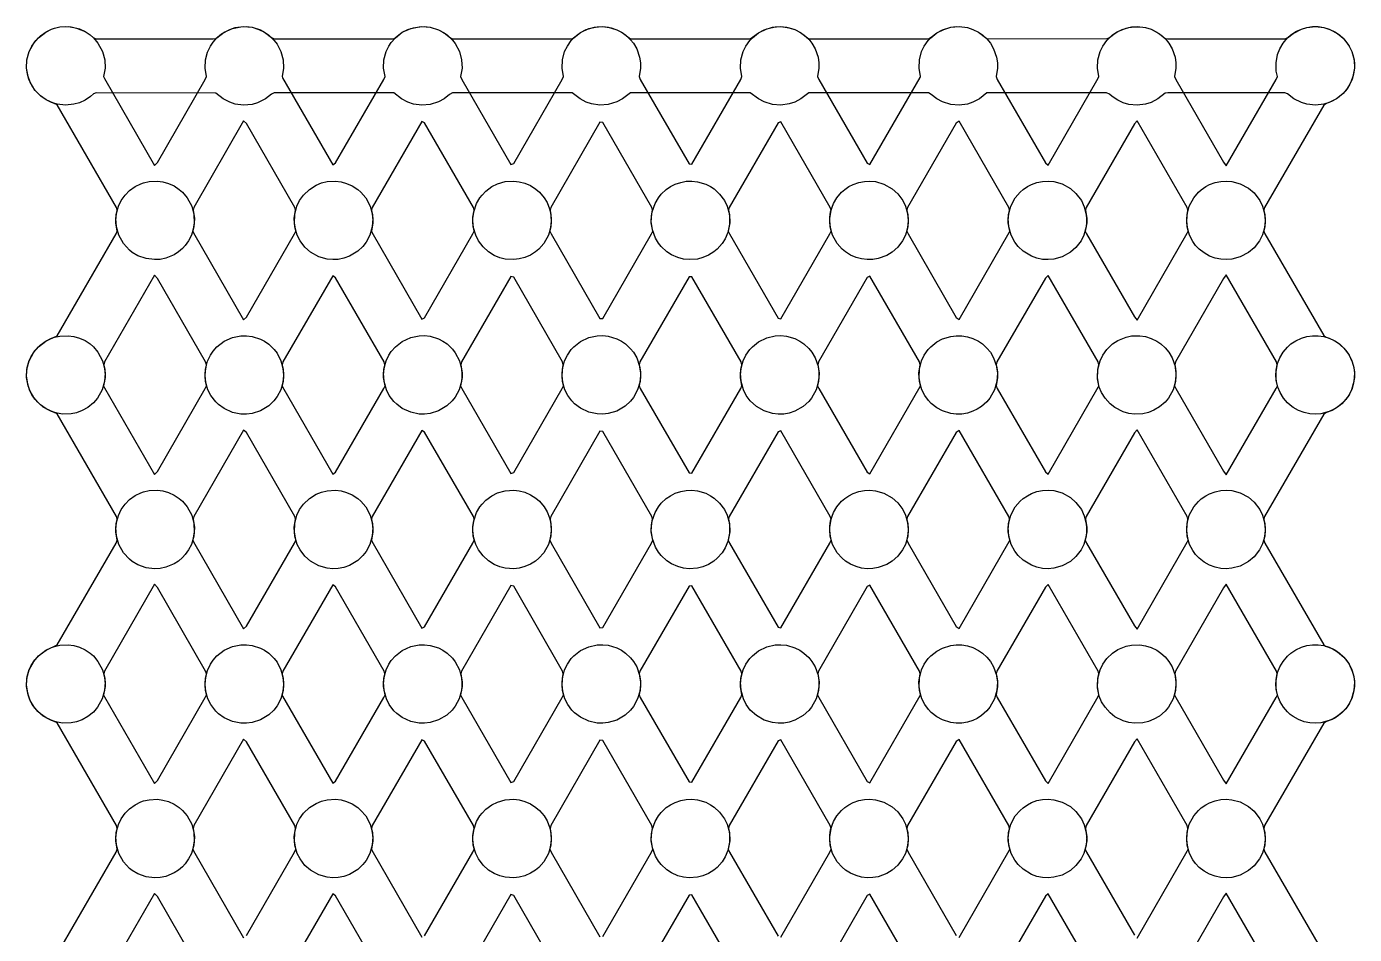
# Model space of a CAD drawing. Header units: millimetres. Extents: x 8 to 170, y 8 to 244.
# Drawn here: x 8 to 170.1, y 133.2 to 244.1 of the extents above; entities that cross this region are included whole.
import ezdxf

# ---------------------------------------------------------------- set-up
doc = ezdxf.new("R2010")
doc.units = ezdxf.units.MM
doc.layers.add('BOTTOM_CUT', color=5, linetype='CONTINUOUS')
doc.layers.add('TOP_CUT', color=7, linetype='CONTINUOUS')

msp = doc.modelspace()

# ---------------------------------------------------------------- linework, layer by layer
at = {"layer": 'BOTTOM_CUT'}
for points in [[(11.35, 243.8933), (12.03, 244.0479), (12.71, 244.1021), (13.39, 244.0594), (14.07, 243.9169), (15.09, 243.4927), (15.7064, 243.0822), (16.11, 242.7298), (16.45, 242.6022), (30.73, 242.6022), (31.07, 242.6341), (31.75, 243.1998), (32.77, 243.76), (33.45, 243.9743), (34.47, 244.1016), (35.49, 244.0092), (36.3175, 243.7622), (37.0085, 243.4222), (37.87, 242.7683), (38.21, 242.6022), (52.83, 242.6136), (53.85, 243.3996), (54.53, 243.7437), (55.21, 243.9647), (56.23, 244.1007), (57.25, 244.017), (58.27, 243.7012), (58.95, 243.3363), (59.7153, 242.7422), (59.97, 242.6022), (74.59, 242.6022), (75.61, 243.3746), (76.29, 243.727), (77.31, 244.0281), (78.33, 244.0989), (79.35, 243.9496), (80.03, 243.7185), (80.71, 243.362), (81.73, 242.6022), (96.35, 242.6022), (97.37, 243.3492), (98.05, 243.7099), (99.07, 244.0208), (100.09, 244.1002), (101.11, 243.9598), (101.79, 243.7354), (102.47, 243.3872), (103.49, 242.6046), (118.11, 242.6022), (118.45, 242.7871), (119.13, 243.3232), (119.9827, 243.7622), (120.83, 244.0132), (121.85, 244.1012), (122.87, 243.9696), (123.55, 243.7519), (124.23, 243.4118), (125.25, 242.6234), (139.87, 242.6022), (140.21, 242.7495), (141.0913, 243.4222), (141.7822, 243.7622), (142.59, 244.0052), (143.61, 244.1019), (144.63, 243.979), (145.31, 243.7679), (146.33, 243.2141), (147.01, 242.6459), (147.35, 242.6022), (161.63, 242.6022), (161.97, 242.7097), (162.65, 243.2697), (163.67, 243.7985), (164.35, 243.9968), (165.37, 244.1022), (166.39, 243.9881), (167.1209, 243.7622), (168.09, 243.2422), (168.77, 242.6688), (169.45, 241.7954), (169.8234, 241.0422), (170.0957, 240.0222), (170.1406, 239.0022), (169.9647, 237.9822), (169.7131, 237.3022), (169.3311, 236.6222), (168.77, 235.9344), (167.9381, 235.2622), (167.07, 234.8213), (166.39, 234.6163), (165.37, 234.5023), (164.35, 234.6076), (163.67, 234.8062), (162.7615, 235.2622), (161.97, 235.895), (161.63, 236.0022), (147.35, 236.0022), (147.01, 235.968), (146.1381, 235.2622), (145.31, 234.8369), (144.63, 234.6254), (143.61, 234.5026), (142.59, 234.5993), (141.91, 234.7915), (141.23, 235.101), (140.55, 235.5559), (140.21, 235.8564), (139.87, 236.0022), (125.25, 235.9953), (124.3386, 235.2622), (123.55, 234.8528), (122.87, 234.6348), (121.85, 234.5033), (120.83, 234.5912), (119.81, 234.9118), (119.13, 235.2806), (118.45, 235.8184), (118.11, 236.0022), (103.49, 236.0022), (102.5395, 235.2622), (101.79, 234.8692), (101.11, 234.6446), (100.09, 234.5043), (99.07, 234.5836), (98.05, 234.8944), (97.37, 235.2547), (96.35, 236.0022), (81.73, 236.0022), (80.7407, 235.2622), (80.03, 234.8859), (79.01, 234.5799), (77.99, 234.5049), (76.97, 234.6497), (76.29, 234.8775), (75.5599, 235.2622), (74.59, 236.0022), (59.97, 236.0022), (59.63, 235.7996), (58.95, 235.2675), (58.27, 234.9031), (57.25, 234.5874), (56.23, 234.5037), (55.21, 234.6397), (54.53, 234.8609), (53.761, 235.2622), (52.83, 236.0022), (38.21, 236.0022), (37.87, 235.8373), (37.1399, 235.2622), (36.17, 234.7842), (35.49, 234.5952), (34.47, 234.5029), (33.45, 234.6301), (32.77, 234.8448), (31.9617, 235.2622), (31.07, 235.9823), (16.45, 236.0022), (16.11, 235.8756), (15.77, 235.5718), (15.09, 235.1121), (14.41, 234.7988), (13.73, 234.6034), (12.71, 234.5024), (11.69, 234.6208), (11.01, 234.8291), (10.33, 235.1577), (9.6935, 235.6022), (9.0199, 236.2822), (8.63, 236.8433), (8.2463, 237.6422), (8.0512, 238.3222), (7.9594, 239.0022), (8.0043, 240.0222), (8.2765, 241.0422), (8.6049, 241.7222), (9.0868, 242.4022), (9.65, 242.9654), (10.33, 243.4473), (11.01, 243.7757)], [(22.23, 225.0078), (22.91, 225.1655), (23.93, 225.2147), (24.61, 225.1258), (25.29, 224.9339), (25.97, 224.6244), (26.6069, 224.2029), (26.9974, 223.8629), (27.5761, 223.1829), (28.1232, 222.1629), (28.3957, 221.1429), (28.4406, 220.1229), (28.2647, 219.1029), (28.35, 218.9063), (34.47, 208.2821), (34.81, 208.5939), (40.6811, 218.7629), (40.8353, 219.1029), (40.6594, 220.1229), (40.7044, 221.1429), (40.9767, 222.1629), (41.305, 222.8429), (41.7869, 223.5229), (42.4946, 224.2029), (43.31, 224.7188), (43.99, 224.9952), (44.67, 225.159), (45.69, 225.2169), (46.37, 225.1338), (47.05, 224.9482), (47.73, 224.6462), (48.4082, 224.2029), (48.7966, 223.8629), (49.3765, 223.1829), (49.9231, 222.1629), (50.1956, 221.1429), (50.2406, 220.1229), (50.0648, 219.1029), (50.11, 218.9958), (56.23, 208.3514), (56.57, 208.5246), (62.4811, 218.7629), (62.6352, 219.1029), (62.4594, 220.1229), (62.4651, 220.8029), (62.5686, 221.4829), (62.9246, 222.5029), (63.3234, 223.1829), (63.5868, 223.5229), (64.05, 223.9989), (64.7897, 224.5429), (65.4803, 224.8829), (66.43, 225.1523), (67.45, 225.2187), (68.13, 225.1415), (68.81, 224.9621), (69.49, 224.6675), (70.17, 224.2321), (70.596, 223.8629), (71.1769, 223.1829), (71.53, 222.5918), (71.8412, 221.8229), (71.9956, 221.1429), (72.0406, 220.1229), (71.8649, 219.1029), (72.0189, 218.7629), (77.99, 208.4207), (78.33, 208.4553), (84.2811, 218.7629), (84.4351, 219.1029), (84.2594, 220.1229), (84.2651, 220.8029), (84.3686, 221.4829), (84.7245, 222.5029), (85.123, 223.1829), (85.47, 223.6183), (86.0933, 224.2029), (86.5908, 224.5429), (87.17, 224.8392), (87.85, 225.0703), (88.53, 225.1946), (89.21, 225.2202), (89.89, 225.1488), (90.91, 224.8477), (91.5097, 224.5429), (91.93, 224.2621), (92.61, 223.6404), (93.1946, 222.8429), (93.5231, 222.1629), (93.7956, 221.1429), (93.8406, 220.1229), (93.6648, 219.1029), (93.8189, 218.7629), (99.75, 208.4899), (100.09, 208.386), (106.0811, 218.7629), (106.2351, 219.1029), (106.0594, 220.1229), (106.0651, 220.8029), (106.1686, 221.4829), (106.5242, 222.5029), (106.9233, 223.1829), (107.5038, 223.8629), (107.8923, 224.2029), (108.3914, 224.5429), (108.93, 224.8218), (109.61, 225.0598), (110.29, 225.1901), (110.97, 225.2214), (111.65, 225.1557), (112.67, 224.8644), (113.69, 224.2916), (114.37, 223.6839), (114.9948, 222.8429), (115.3232, 222.1629), (115.5956, 221.1429), (115.6406, 220.1229), (115.4648, 219.1029), (115.6189, 218.7629), (121.51, 208.5592), (121.85, 208.3167), (127.97, 218.9504), (128.0352, 219.1029), (127.8594, 220.1229), (127.9043, 221.1429), (128.1769, 222.1629), (128.7237, 223.1829), (129.303, 223.8629), (129.67, 224.1855), (130.1915, 224.5429), (130.69, 224.8041), (131.37, 225.0489), (132.05, 225.1852), (132.73, 225.2222), (133.41, 225.1623), (134.43, 224.8806), (135.45, 224.3205), (136.13, 223.7267), (136.7952, 222.8429), (137.15, 222.0879), (137.3956, 221.1429), (137.4406, 220.1229), (137.2647, 219.1029), (137.4189, 218.7629), (143.27, 208.6285), (143.61, 208.2475), (149.73, 218.8633), (149.8353, 219.1029), (149.6594, 220.1229), (149.7043, 221.1429), (149.9768, 222.1629), (150.524, 223.1829), (151.09, 223.8505), (151.43, 224.153), (151.9911, 224.5429), (152.45, 224.7859), (153.13, 225.0376), (153.81, 225.18), (154.49, 225.2227), (155.17, 225.1685), (156.19, 224.8964), (157.21, 224.3488), (157.89, 223.7687), (158.5951, 222.8429), (158.9235, 222.1629), (159.1957, 221.1429), (159.2406, 220.1229), (159.0647, 219.1029), (159.2189, 218.7629), (166.39, 206.3422), (166.6159, 206.1829), (167.41, 205.8788), (168.09, 205.4844), (168.8537, 204.8229), (169.45, 204.0358), (169.8825, 203.1229), (170.0649, 202.4429), (170.145, 201.7629), (170.0827, 200.7429), (169.79, 199.7199), (169.4471, 199.0429), (169.11, 198.5627), (168.6103, 198.0229), (168.1994, 197.6829), (167.75, 197.387), (167.07, 197.0625), (166.05, 196.7949), (165.37, 196.7436), (164.69, 196.7892), (164.01, 196.9345), (163.33, 197.1899), (162.65, 197.5759), (162.31, 197.8305), (161.97, 198.1373), (161.4821, 198.7029), (161.0644, 199.3829), (160.7844, 200.0629), (160.6173, 200.7429), (160.5515, 201.4229), (160.5827, 202.1029), (160.7129, 202.7829), (160.6276, 203.1229), (154.49, 213.7536), (154.15, 213.3033), (148.2724, 203.1229), (148.187, 202.7829), (148.345, 201.7629), (148.2827, 200.7429), (147.9911, 199.7229), (147.4184, 198.7029), (147.01, 198.2188), (146.33, 197.6311), (145.65, 197.2279), (144.97, 196.9585), (144.29, 196.801), (143.27, 196.7517), (142.59, 196.8406), (141.91, 197.0325), (140.89, 197.549), (140.2891, 198.0229), (139.6821, 198.7029), (139.2643, 199.3829), (138.9844, 200.0629), (138.7722, 201.0829), (138.7827, 202.1029), (138.9129, 202.7829), (138.8276, 203.1229), (132.73, 213.6843), (132.39, 213.3726), (126.4724, 203.1229), (126.3871, 202.7829), (126.545, 201.7629), (126.4827, 200.7429), (126.191, 199.7229), (125.6188, 198.7029), (125.25, 198.2607), (124.6012, 197.6829), (124.0678, 197.3429), (123.55, 197.0942), (122.87, 196.8762), (122.19, 196.7638), (121.51, 196.7495), (120.83, 196.8326), (119.81, 197.1536), (119.13, 197.5227), (118.45, 198.0586), (118.11, 198.416), (117.6537, 199.0429), (117.3091, 199.7229), (117.0173, 200.7429), (116.955, 201.7629), (117.1128, 202.7829), (117.0276, 203.1229), (110.97, 213.615), (110.63, 213.4418), (104.6724, 203.1229), (104.5871, 202.7829), (104.745, 201.7629), (104.6827, 200.7429), (104.3909, 199.7229), (103.83, 198.7183), (103.49, 198.3032), (102.81, 197.6887), (101.79, 197.1106), (101.11, 196.886), (100.43, 196.7676), (99.75, 196.7477), (99.07, 196.825), (98.05, 197.1361), (97.0999, 197.6829), (96.3552, 198.3629), (95.8538, 199.0429), (95.5092, 199.7229), (95.2173, 200.7429), (95.155, 201.7629), (95.3128, 202.7829), (95.2276, 203.1229), (89.21, 213.5458), (88.87, 213.5111), (82.8724, 203.1229), (82.7872, 202.7829), (82.945, 201.7629), (82.8827, 200.7429), (82.5908, 199.7229), (82.07, 198.7758), (81.73, 198.3465), (81.05, 197.7192), (80.03, 197.1275), (79.01, 196.8213), (78.33, 196.7469), (77.65, 196.7697), (76.63, 196.9906), (75.61, 197.4716), (74.8883, 198.0229), (74.5557, 198.3629), (74.0538, 199.0429), (73.7091, 199.7229), (73.4173, 200.7429), (73.355, 201.7629), (73.5129, 202.7829), (73.4276, 203.1229), (67.45, 213.4765), (67.11, 213.5804), (61.0724, 203.1229), (60.9872, 202.7829), (61.145, 201.7629), (61.0827, 200.7429), (60.7909, 199.7229), (60.31, 198.8344), (59.9444, 198.3629), (59.29, 197.7502), (58.27, 197.1448), (57.25, 196.8288), (56.57, 196.7486), (55.89, 196.7657), (54.87, 196.9775), (53.85, 197.4468), (53.17, 197.9492), (52.83, 198.2819), (52.2537, 199.0429), (51.9091, 199.7229), (51.6173, 200.7429), (51.555, 201.7629), (51.7129, 202.7829), (51.6276, 203.1229), (45.69, 213.4072), (45.35, 213.6497), (39.2724, 203.1229), (39.1871, 202.7829), (39.345, 201.7629), (39.2827, 200.7429), (38.9909, 199.7229), (38.55, 198.894), (38.1438, 198.3629), (37.53, 197.7819), (36.51, 197.1625), (35.49, 196.8366), (34.81, 196.7506), (34.13, 196.762), (33.11, 196.9647), (32.09, 197.4225), (31.41, 197.9145), (31.07, 198.2396), (30.4534, 199.0429), (30.109, 199.7229), (29.8173, 200.7429), (29.755, 201.7629), (29.913, 202.7829), (29.8276, 203.1229), (23.93, 213.3379), (23.59, 213.719), (17.4724, 203.1229), (17.3871, 202.7829), (17.545, 201.7629), (17.4827, 200.7429), (17.191, 199.7229), (16.6179, 198.7029), (16.11, 198.1174), (15.43, 197.5624), (14.75, 197.1806), (14.07, 196.9288), (13.39, 196.7864), (12.37, 196.7586), (11.69, 196.8622), (11.01, 197.0703), (9.99, 197.6171), (9.31, 198.1982), (8.6531, 199.0429), (8.3088, 199.7229), (8.0877, 200.4029), (7.9515, 201.4229), (8.0351, 202.4429), (8.29, 203.3109), (8.5157, 203.8029), (8.9555, 204.4829), (9.5985, 205.1629), (10.33, 205.688), (11.69, 206.3076), (18.8811, 218.7629), (19.0353, 219.1029), (18.8594, 220.1229), (18.9044, 221.1429), (19.17, 222.1446), (19.5047, 222.8429), (19.9869, 223.5229), (20.53, 224.069), (21.21, 224.5563), (21.89, 224.8886)], [(22.23, 187.2491), (22.91, 187.4068), (23.93, 187.456), (24.61, 187.3671), (25.29, 187.1751), (25.97, 186.8657), (26.6069, 186.4442), (26.9974, 186.1042), (27.5761, 185.4242), (28.1232, 184.4042), (28.3957, 183.3842), (28.4406, 182.3642), (28.2647, 181.3442), (28.35, 181.1476), (34.47, 170.5234), (34.81, 170.8352), (40.6811, 181.0042), (40.8353, 181.3442), (40.6594, 182.3642), (40.7044, 183.3842), (40.9767, 184.4042), (41.305, 185.0842), (41.7869, 185.7642), (42.4946, 186.4442), (43.31, 186.9601), (43.99, 187.2365), (44.67, 187.4003), (45.69, 187.4582), (46.37, 187.3751), (47.05, 187.1895), (47.73, 186.8875), (48.4082, 186.4442), (48.7966, 186.1042), (49.3765, 185.4242), (49.9231, 184.4042), (50.1956, 183.3842), (50.2406, 182.3642), (50.0648, 181.3442), (50.11, 181.2371), (56.23, 170.5927), (56.57, 170.7659), (62.4811, 181.0042), (62.6352, 181.3442), (62.4594, 182.3642), (62.4651, 183.0442), (62.5686, 183.7242), (62.9246, 184.7442), (63.3234, 185.4242), (63.5868, 185.7642), (64.05, 186.2402), (64.7897, 186.7842), (65.4803, 187.1242), (66.43, 187.3936), (67.45, 187.46), (68.13, 187.3828), (68.81, 187.2034), (69.49, 186.9088), (70.17, 186.4734), (70.596, 186.1042), (71.1769, 185.4242), (71.53, 184.8331), (71.8412, 184.0642), (71.9956, 183.3842), (72.0406, 182.3642), (71.8649, 181.3442), (72.0189, 181.0042), (77.99, 170.662), (78.33, 170.6966), (84.2811, 181.0042), (84.4351, 181.3442), (84.2594, 182.3642), (84.2651, 183.0442), (84.3686, 183.7242), (84.7245, 184.7442), (85.123, 185.4242), (85.47, 185.8596), (86.0933, 186.4442), (86.5908, 186.7842), (87.17, 187.0805), (87.85, 187.3116), (88.53, 187.4359), (89.21, 187.4615), (89.89, 187.39), (90.91, 187.089), (91.5097, 186.7842), (91.93, 186.5034), (92.61, 185.8817), (93.1946, 185.0842), (93.5231, 184.4042), (93.7956, 183.3842), (93.8406, 182.3642), (93.6648, 181.3442), (93.8189, 181.0042), (99.75, 170.7312), (100.09, 170.6273), (106.0811, 181.0042), (106.2351, 181.3442), (106.0594, 182.3642), (106.0651, 183.0442), (106.1686, 183.7242), (106.5242, 184.7442), (106.9233, 185.4242), (107.5038, 186.1042), (107.8923, 186.4442), (108.3914, 186.7842), (108.93, 187.0631), (109.61, 187.301), (110.29, 187.4314), (110.97, 187.4627), (111.65, 187.397), (112.67, 187.1057), (113.69, 186.5329), (114.37, 185.9252), (114.9948, 185.0842), (115.3232, 184.4042), (115.5956, 183.3842), (115.6406, 182.3642), (115.4648, 181.3442), (115.6189, 181.0042), (121.51, 170.8005), (121.85, 170.558), (127.97, 181.1917), (128.0352, 181.3442), (127.8594, 182.3642), (127.9043, 183.3842), (128.1769, 184.4042), (128.7237, 185.4242), (129.303, 186.1042), (129.67, 186.4268), (130.1915, 186.7842), (130.69, 187.0454), (131.37, 187.2901), (132.05, 187.4265), (132.73, 187.4635), (133.41, 187.4036), (134.43, 187.1219), (135.45, 186.5618), (136.13, 185.9679), (136.7952, 185.0842), (137.15, 184.3292), (137.3956, 183.3842), (137.4406, 182.3642), (137.2647, 181.3442), (137.4189, 181.0042), (143.27, 170.8698), (143.61, 170.4888), (149.73, 181.1046), (149.8353, 181.3442), (149.6594, 182.3642), (149.7043, 183.3842), (149.9768, 184.4042), (150.524, 185.4242), (151.09, 186.0918), (151.43, 186.3943), (151.9911, 186.7842), (152.45, 187.0272), (153.13, 187.2789), (153.81, 187.4213), (154.49, 187.464), (155.17, 187.4098), (156.19, 187.1376), (157.21, 186.5901), (157.89, 186.01), (158.5951, 185.0842), (158.9235, 184.4042), (159.1957, 183.3842), (159.2406, 182.3642), (159.0647, 181.3442), (159.2189, 181.0042), (166.39, 168.5835), (166.6159, 168.4242), (167.41, 168.1201), (168.09, 167.7257), (168.8537, 167.0642), (169.45, 166.2771), (169.8825, 165.3642), (170.0649, 164.6842), (170.145, 164.0042), (170.0827, 162.9842), (169.79, 161.9612), (169.4471, 161.2842), (169.11, 160.804), (168.6103, 160.2642), (168.1994, 159.9242), (167.75, 159.6283), (167.07, 159.3038), (166.05, 159.0362), (165.37, 158.9849), (164.69, 159.0305), (164.01, 159.1758), (163.33, 159.4311), (162.65, 159.8172), (162.31, 160.0718), (161.97, 160.3786), (161.4821, 160.9442), (161.0644, 161.6242), (160.7844, 162.3042), (160.6173, 162.9842), (160.5515, 163.6642), (160.5827, 164.3442), (160.7129, 165.0242), (160.6276, 165.3642), (154.49, 175.9949), (154.15, 175.5446), (148.2724, 165.3642), (148.187, 165.0242), (148.345, 164.0042), (148.2827, 162.9842), (147.9911, 161.9642), (147.4184, 160.9442), (147.01, 160.4601), (146.33, 159.8724), (145.65, 159.4691), (144.97, 159.1998), (144.29, 159.0423), (143.27, 158.993), (142.59, 159.0819), (141.91, 159.2738), (140.89, 159.7903), (140.2891, 160.2642), (139.6821, 160.9442), (139.2643, 161.6242), (138.9844, 162.3042), (138.7722, 163.3242), (138.7827, 164.3442), (138.9129, 165.0242), (138.8276, 165.3642), (132.73, 175.9256), (132.39, 175.6139), (126.4724, 165.3642), (126.3871, 165.0242), (126.545, 164.0042), (126.4827, 162.9842), (126.191, 161.9642), (125.6188, 160.9442), (125.25, 160.5019), (124.6012, 159.9242), (124.0678, 159.5842), (123.55, 159.3355), (122.87, 159.1175), (122.19, 159.0051), (121.51, 158.9908), (120.83, 159.0739), (119.81, 159.3949), (119.13, 159.764), (118.45, 160.2999), (118.11, 160.6573), (117.6537, 161.2842), (117.3091, 161.9642), (117.0173, 162.9842), (116.955, 164.0042), (117.1128, 165.0242), (117.0276, 165.3642), (110.97, 175.8563), (110.63, 175.6831), (104.6724, 165.3642), (104.5871, 165.0242), (104.745, 164.0042), (104.6827, 162.9842), (104.3909, 161.9642), (103.83, 160.9595), (103.49, 160.5445), (102.81, 159.93), (101.79, 159.3519), (101.11, 159.1273), (100.43, 159.0089), (99.75, 158.989), (99.07, 159.0663), (98.05, 159.3774), (97.0999, 159.9242), (96.3552, 160.6042), (95.8538, 161.2842), (95.5092, 161.9642), (95.2173, 162.9842), (95.155, 164.0042), (95.3128, 165.0242), (95.2276, 165.3642), (89.21, 175.7871), (88.87, 175.7524), (82.8724, 165.3642), (82.7872, 165.0242), (82.945, 164.0042), (82.8827, 162.9842), (82.5908, 161.9642), (82.07, 161.0171), (81.73, 160.5878), (81.05, 159.9605), (80.03, 159.3688), (79.01, 159.0626), (78.33, 158.9882), (77.65, 159.011), (76.63, 159.2319), (75.61, 159.7129), (74.8883, 160.2642), (74.5557, 160.6042), (74.0538, 161.2842), (73.7091, 161.9642), (73.4173, 162.9842), (73.355, 164.0042), (73.5129, 165.0242), (73.4276, 165.3642), (67.45, 175.7178), (67.11, 175.8217), (61.0724, 165.3642), (60.9872, 165.0242), (61.145, 164.0042), (61.0827, 162.9842), (60.7909, 161.9642), (60.31, 161.0757), (59.9444, 160.6042), (59.29, 159.9915), (58.27, 159.3861), (57.25, 159.0701), (56.57, 158.9899), (55.89, 159.0069), (54.87, 159.2188), (53.85, 159.6881), (53.17, 160.1905), (52.83, 160.5231), (52.2537, 161.2842), (51.9091, 161.9642), (51.6173, 162.9842), (51.555, 164.0042), (51.7129, 165.0242), (51.6276, 165.3642), (45.69, 175.6485), (45.35, 175.891), (39.2724, 165.3642), (39.1871, 165.0242), (39.345, 164.0042), (39.2827, 162.9842), (38.9909, 161.9642), (38.55, 161.1352), (38.1438, 160.6042), (37.53, 160.0232), (36.51, 159.4038), (35.49, 159.0779), (34.81, 158.9919), (34.13, 159.0033), (33.11, 159.206), (32.09, 159.6638), (31.41, 160.1558), (31.07, 160.4809), (30.4534, 161.2842), (30.109, 161.9642), (29.8173, 162.9842), (29.755, 164.0042), (29.913, 165.0242), (29.8276, 165.3642), (23.93, 175.5792), (23.59, 175.9603), (17.4724, 165.3642), (17.3871, 165.0242), (17.545, 164.0042), (17.4827, 162.9842), (17.191, 161.9642), (16.6179, 160.9442), (16.11, 160.3586), (15.43, 159.8037), (14.75, 159.4219), (14.07, 159.1701), (13.39, 159.0277), (12.37, 158.9999), (11.69, 159.1035), (11.01, 159.3116), (9.99, 159.8584), (9.31, 160.4394), (8.6531, 161.2842), (8.3088, 161.9642), (8.0877, 162.6442), (7.9515, 163.6642), (8.0351, 164.6842), (8.29, 165.5522), (8.5157, 166.0442), (8.9555, 166.7242), (9.5985, 167.4042), (10.33, 167.9293), (11.69, 168.5489), (18.8811, 181.0042), (19.0353, 181.3442), (18.8594, 182.3642), (18.9044, 183.3842), (19.17, 184.3859), (19.5047, 185.0842), (19.9869, 185.7642), (20.53, 186.3102), (21.21, 186.7976), (21.89, 187.1298)]]:
    msp.add_lwpolyline(points, close=True, dxfattribs=at)
for points in [[(11.69, 130.7901), (18.8811, 143.2455), (19.0353, 143.5855), (18.8594, 144.6055), (18.9044, 145.6255), (19.17, 146.6272), (19.5047, 147.3255), (19.9869, 148.0055), (20.53, 148.5515), (21.21, 149.0389), (21.89, 149.3711), (22.23, 149.4904), (22.91, 149.648), (23.93, 149.6973), (24.61, 149.6084), (25.29, 149.4164), (25.97, 149.107), (26.6069, 148.6855), (26.9974, 148.3455), (27.5761, 147.6655), (28.1232, 146.6455), (28.3957, 145.6255), (28.4406, 144.6055), (28.2647, 143.5855), (28.35, 143.3889), (34.47, 132.7647)], [(34.81, 133.0765), (40.6811, 143.2455), (40.8353, 143.5855), (40.6594, 144.6055), (40.7044, 145.6255), (40.9767, 146.6455), (41.305, 147.3255), (41.7869, 148.0055), (42.4946, 148.6855), (43.31, 149.2014), (43.99, 149.4778), (44.67, 149.6416), (45.69, 149.6995), (46.37, 149.6164), (47.05, 149.4307), (47.73, 149.1288), (48.4082, 148.6855), (48.7966, 148.3455), (49.3765, 147.6655), (49.9231, 146.6455), (50.1956, 145.6255), (50.2406, 144.6055), (50.0648, 143.5855), (50.11, 143.4784), (56.23, 132.834)], [(56.57, 133.0072), (62.4811, 143.2455), (62.6352, 143.5855), (62.4594, 144.6055), (62.4651, 145.2855), (62.5686, 145.9655), (62.9246, 146.9855), (63.3234, 147.6655), (63.5868, 148.0055), (64.05, 148.4815), (64.7897, 149.0255), (65.4803, 149.3655), (66.43, 149.6349), (67.45, 149.7013), (68.13, 149.624), (68.81, 149.4447), (69.49, 149.1501), (70.17, 148.7147), (70.596, 148.3455), (71.1769, 147.6655), (71.53, 147.0744), (71.8412, 146.3055), (71.9956, 145.6255), (72.0406, 144.6055), (71.8649, 143.5855), (72.0189, 143.2455), (77.99, 132.9033)], [(78.33, 132.9379), (84.2811, 143.2455), (84.4351, 143.5855), (84.2594, 144.6055), (84.2651, 145.2855), (84.3686, 145.9655), (84.7245, 146.9855), (85.123, 147.6655), (85.47, 148.1009), (86.0933, 148.6855), (86.5908, 149.0255), (87.17, 149.3218), (87.85, 149.5529), (88.53, 149.6772), (89.21, 149.7028), (89.89, 149.6313), (90.91, 149.3303), (91.5097, 149.0255), (91.93, 148.7447), (92.61, 148.123), (93.1946, 147.3255), (93.5231, 146.6455), (93.7956, 145.6255), (93.8406, 144.6055), (93.6648, 143.5855), (93.8189, 143.2455), (99.75, 132.9725)], [(100.09, 132.8686), (106.0811, 143.2455), (106.2351, 143.5855), (106.0594, 144.6055), (106.0651, 145.2855), (106.1686, 145.9655), (106.5242, 146.9855), (106.9233, 147.6655), (107.5038, 148.3455), (107.8923, 148.6855), (108.3914, 149.0255), (108.93, 149.3044), (109.61, 149.5423), (110.29, 149.6727), (110.97, 149.704), (111.65, 149.6383), (112.67, 149.347), (113.69, 148.7742), (114.37, 148.1665), (114.9948, 147.3255), (115.3232, 146.6455), (115.5956, 145.6255), (115.6406, 144.6055), (115.4648, 143.5855), (115.6189, 143.2455), (121.51, 133.0418)], [(121.85, 132.7993), (127.97, 143.433), (128.0352, 143.5855), (127.8594, 144.6055), (127.9043, 145.6255), (128.1769, 146.6455), (128.7237, 147.6655), (129.303, 148.3455), (129.67, 148.6681), (130.1915, 149.0255), (130.69, 149.2867), (131.37, 149.5314), (132.05, 149.6678), (132.73, 149.7048), (133.41, 149.6449), (134.43, 149.3632), (135.45, 148.8031), (136.13, 148.2092), (136.7952, 147.3255), (137.15, 146.5705), (137.3956, 145.6255), (137.4406, 144.6055), (137.2647, 143.5855), (137.4189, 143.2455), (143.27, 133.1111)], [(143.61, 132.73), (149.73, 143.3459), (149.8353, 143.5855), (149.6594, 144.6055), (149.7043, 145.6255), (149.9768, 146.6455), (150.524, 147.6655), (151.09, 148.3331), (151.43, 148.6356), (151.9911, 149.0255), (152.45, 149.2685), (153.13, 149.5202), (153.81, 149.6626), (154.49, 149.7053), (155.17, 149.6511), (156.19, 149.3789), (157.21, 148.8314), (157.89, 148.2513), (158.5951, 147.3255), (158.9235, 146.6455), (159.1957, 145.6255), (159.2406, 144.6055), (159.0647, 143.5855), (159.2189, 143.2455), (166.39, 130.8248)], [(29.8276, 127.6055), (23.93, 137.8205), (23.59, 138.2016), (17.4724, 127.6055)], [(51.6276, 127.6055), (45.69, 137.8898), (45.35, 138.1323), (39.2724, 127.6055)], [(73.4276, 127.6055), (67.45, 137.9591), (67.11, 138.063), (61.0724, 127.6055)], [(95.2276, 127.6055), (89.21, 138.0283), (88.87, 137.9937), (82.8724, 127.6055)], [(117.0276, 127.6055), (110.97, 138.0976), (110.63, 137.9244), (104.6724, 127.6055)], [(138.8276, 127.6055), (132.73, 138.1669), (132.39, 137.8551), (126.4724, 127.6055)], [(160.6276, 127.6055), (154.49, 138.2362), (154.15, 137.7859), (148.2724, 127.6055)]]:
    msp.add_lwpolyline(points, dxfattribs=at)
at = {"layer": 'TOP_CUT'}
for points in [[(11.35, 243.8933), (12.03, 244.0479), (13.05, 244.0929), (13.73, 244.001), (14.41, 243.8059), (15.09, 243.4927), (15.7064, 243.0822), (16.11, 242.7298), (16.676, 242.0622), (17.2232, 241.0422), (17.4957, 240.0222), (17.5406, 239.0022), (17.3647, 237.9822), (17.47, 237.7426), (23.59, 227.1268), (23.93, 227.5079), (29.7811, 237.6422), (29.9353, 237.9822), (29.7594, 239.0022), (29.8044, 240.0222), (30.05, 240.9673), (30.4048, 241.7222), (30.73, 242.2057), (31.2045, 242.7422), (32.0873, 243.4222), (33.11, 243.8809), (34.13, 244.0838), (34.81, 244.0952), (35.49, 244.0092), (36.51, 243.6834), (37.0085, 243.4222), (37.53, 243.0649), (38.21, 242.4076), (38.55, 241.9522), (39.0231, 241.0422), (39.2957, 240.0222), (39.3406, 239.0022), (39.1648, 237.9822), (39.23, 237.8298), (45.35, 227.1961), (45.69, 227.4386), (51.5811, 237.6422), (51.7352, 237.9822), (51.5594, 239.0022), (51.6044, 240.0222), (51.8768, 241.0422), (52.2052, 241.7222), (52.49, 242.1529), (53.0046, 242.7422), (53.85, 243.3996), (54.87, 243.8681), (55.89, 244.0801), (56.57, 244.0972), (57.25, 244.017), (58.27, 243.7012), (58.8086, 243.4222), (59.3077, 243.0822), (59.97, 242.453), (60.31, 242.013), (60.8231, 241.0422), (61.0956, 240.0222), (61.1406, 239.0022), (60.9649, 237.9822), (61.1189, 237.6422), (67.11, 227.2654), (67.45, 227.3693), (73.3811, 237.6422), (73.5352, 237.9822), (73.3594, 239.0022), (73.4044, 240.0222), (73.6769, 241.0422), (74.0054, 241.7222), (74.4867, 242.4022), (74.8044, 242.7422), (75.61, 243.3746), (76.63, 243.855), (77.65, 244.0761), (78.33, 244.0989), (79.01, 244.0245), (80.03, 243.7185), (80.6092, 243.4222), (81.1067, 243.0822), (81.73, 242.4977), (82.077, 242.0622), (82.4755, 241.3822), (82.8314, 240.3622), (82.9349, 239.6822), (82.9406, 239.0022), (82.7649, 237.9822), (82.9189, 237.6422), (88.87, 227.3347), (89.21, 227.3), (95.1811, 237.6422), (95.3351, 237.9822), (95.1594, 239.0022), (95.2044, 240.0222), (95.4769, 241.0422), (95.8056, 241.7222), (96.2863, 242.4022), (96.604, 242.7422), (97.37, 243.3492), (98.39, 243.8414), (99.41, 244.0718), (100.09, 244.1002), (100.77, 244.0316), (101.79, 243.7354), (102.4103, 243.4222), (102.9059, 243.0822), (103.49, 242.5416), (103.8766, 242.0622), (104.2754, 241.3822), (104.6314, 240.3622), (104.7349, 239.6822), (104.7406, 239.0022), (104.5648, 237.9822), (104.7189, 237.6422), (110.63, 227.4039), (110.97, 227.2307), (117.09, 237.8752), (117.1352, 237.9822), (116.9594, 239.0022), (117.0044, 240.0222), (117.2769, 241.0422), (117.6056, 241.7222), (118.0857, 242.4022), (118.4034, 242.7422), (119.13, 243.3232), (119.81, 243.6924), (120.83, 244.0132), (121.51, 244.0962), (122.19, 244.082), (122.87, 243.9696), (123.55, 243.7519), (124.23, 243.4118), (124.7054, 243.0822), (125.25, 242.5847), (125.6762, 242.0622), (126.0753, 241.3822), (126.4313, 240.3622), (126.5349, 239.6822), (126.5406, 239.0022), (126.3647, 237.9822), (126.5189, 237.6422), (132.39, 227.4732), (132.73, 227.1615), (138.85, 237.7856), (138.9353, 237.9822), (138.7594, 239.0022), (138.8043, 240.0222), (139.0768, 241.0422), (139.4055, 241.7222), (139.8856, 242.4022), (140.5931, 243.0822), (141.23, 243.5038), (142.25, 243.9226), (142.93, 244.062), (143.95, 244.0855), (144.63, 243.979), (145.31, 243.7679), (145.99, 243.4357), (146.5053, 243.0822), (147.01, 242.6271), (147.476, 242.0622), (147.8753, 241.3822), (148.2313, 240.3622), (148.3349, 239.6822), (148.3406, 239.0022), (148.1647, 237.9822), (148.3189, 237.6422), (154.15, 227.5425), (154.49, 227.0922), (160.5811, 237.6422), (160.7353, 237.9822), (160.5929, 238.6622), (160.5651, 239.6822), (160.759, 240.7022), (161.0245, 241.3822), (161.424, 242.0622), (161.97, 242.7097), (162.394, 243.0822), (162.99, 243.4815), (163.67, 243.7985), (164.35, 243.9968), (165.03, 244.0916), (165.71, 244.0887), (166.39, 243.9881), (167.07, 243.7834), (167.75, 243.4588), (168.3055, 243.0822), (168.77, 242.6688), (169.11, 242.2832), (169.4949, 241.7222), (169.8234, 241.0422), (170.0314, 240.3622), (170.1349, 239.6822), (170.1406, 239.0022), (170.0488, 238.3222), (169.8536, 237.6422), (169.5404, 236.9622), (169.0804, 236.2822), (168.77, 235.9344), (168.09, 235.3621), (167.41, 234.9671), (166.73, 234.7051), (166.39, 234.5036), (159.1724, 222.0022), (159.087, 221.6622), (159.245, 220.6422), (159.1827, 219.6222), (158.91, 218.6521), (158.5469, 217.9222), (157.89, 217.0775), (157.21, 216.4965), (156.19, 215.9497), (155.17, 215.6773), (154.49, 215.6231), (153.81, 215.6658), (153.13, 215.8081), (152.45, 216.06), (151.77, 216.4418), (151.1893, 216.9022), (150.75, 217.3678), (150.41, 217.8339), (150.009, 218.6022), (149.7173, 219.6222), (149.655, 220.6422), (149.8129, 221.6622), (149.7276, 222.0022), (143.61, 232.5983), (143.27, 232.2173), (137.3724, 222.0022), (137.287, 221.6622), (137.445, 220.6422), (137.3827, 219.6222), (137.091, 218.6022), (136.7466, 217.9222), (136.13, 217.119), (135.45, 216.5246), (134.43, 215.9655), (133.41, 215.6835), (132.73, 215.6236), (132.05, 215.6606), (131.37, 215.7969), (130.69, 216.0418), (129.67, 216.6612), (129.0562, 217.2422), (128.65, 217.7733), (128.2091, 218.6022), (127.9173, 219.6222), (127.855, 220.6422), (128.0129, 221.6622), (127.9276, 222.0022), (121.85, 232.529), (121.51, 232.2866), (115.5724, 222.0022), (115.4871, 221.6622), (115.645, 220.6422), (115.5827, 219.6222), (115.2909, 218.6022), (114.9463, 217.9222), (114.37, 217.1612), (113.69, 216.5533), (113.01, 216.1369), (111.99, 215.7604), (111.31, 215.645), (110.63, 215.6279), (109.95, 215.7081), (109.27, 215.8904), (108.59, 216.1885), (108.0003, 216.5622), (107.57, 216.9188), (106.9819, 217.5822), (106.4091, 218.6022), (106.1173, 219.6222), (106.055, 220.6422), (106.2128, 221.6622), (106.1276, 222.0022), (100.09, 232.4598), (99.75, 232.3558), (93.7724, 222.0022), (93.6871, 221.6622), (93.8173, 220.9822), (93.8278, 219.9622), (93.6159, 218.9422), (93.29, 218.1766), (92.9187, 217.5822), (92.3117, 216.9022), (91.9012, 216.5622), (91.25, 216.1572), (90.57, 215.87), (89.89, 215.6971), (88.87, 215.6263), (88.19, 215.7007), (87.51, 215.8767), (86.7313, 216.2222), (86.15, 216.5985), (85.4554, 217.2422), (85.13, 217.6552), (84.764, 218.2622), (84.3876, 219.2822), (84.2515, 220.3022), (84.2827, 220.9822), (84.4128, 221.6622), (84.3276, 222.0022), (78.33, 232.3905), (77.99, 232.4251), (71.9724, 222.0022), (71.8872, 221.6622), (72.045, 220.6422), (71.9827, 219.6222), (71.6908, 218.6022), (71.1183, 217.5822), (70.5126, 216.9022), (70.1001, 216.5622), (69.49, 216.1779), (68.81, 215.8835), (68.13, 215.7044), (67.45, 215.6271), (66.43, 215.6935), (65.75, 215.8633), (65.07, 216.147), (64.39, 216.5681), (63.71, 217.1826), (63.1537, 217.9222), (62.8091, 218.6022), (62.5173, 219.6222), (62.455, 220.6422), (62.6129, 221.6622), (62.5276, 222.0022), (56.57, 232.3212), (56.23, 232.4944), (50.1724, 222.0022), (50.0872, 221.6622), (50.245, 220.6422), (50.1827, 219.6222), (49.8909, 218.6022), (49.43, 217.7434), (49.0441, 217.2422), (48.41, 216.6453), (47.39, 216.0329), (46.71, 215.7914), (46.03, 215.6581), (45.35, 215.6239), (44.67, 215.6868), (43.65, 215.9735), (42.63, 216.5389), (41.95, 217.14), (41.3536, 217.9222), (41.009, 218.6022), (40.7173, 219.6222), (40.655, 220.6422), (40.8129, 221.6622), (40.7276, 222.0022), (34.81, 232.2519), (34.47, 232.5637), (28.3724, 222.0022), (28.2871, 221.6622), (28.445, 220.6422), (28.3827, 219.6222), (28.091, 218.6022), (27.7465, 217.9222), (27.33, 217.3434), (26.99, 216.9769), (26.499, 216.5622), (25.97, 216.2208), (24.95, 215.8024), (24.27, 215.6631), (23.59, 215.6233), (22.57, 215.7461), (21.55, 216.1072), (20.87, 216.5105), (20.53, 216.7767), (19.7816, 217.5822), (19.2089, 218.6022), (18.9173, 219.6222), (18.855, 220.6422), (19.013, 221.6622), (18.9276, 222.0022), (11.69, 234.5382), (10.33, 235.1577), (9.65, 235.6382), (8.97, 236.3458), (8.387, 237.3022), (8.1353, 237.9822), (7.9594, 239.0022), (8.0043, 240.0222), (8.2765, 241.0422), (8.824, 242.0622), (9.4042, 242.7422), (10.2889, 243.4222), (11.01, 243.7757)], [(11.35, 206.1346), (12.03, 206.2892), (13.05, 206.3342), (13.73, 206.2423), (14.41, 206.0472), (15.09, 205.734), (15.7064, 205.3235), (16.11, 204.9711), (16.676, 204.3035), (17.2232, 203.2835), (17.4957, 202.2635), (17.5406, 201.2435), (17.3647, 200.2235), (17.47, 199.9839), (23.59, 189.3681), (23.93, 189.7492), (29.7811, 199.8835), (29.9353, 200.2235), (29.7594, 201.2435), (29.8044, 202.2635), (30.05, 203.2086), (30.4048, 203.9635), (30.73, 204.447), (31.2045, 204.9835), (32.0873, 205.6635), (33.11, 206.1222), (34.13, 206.3251), (34.81, 206.3365), (35.49, 206.2505), (36.51, 205.9247), (37.0085, 205.6635), (37.53, 205.3062), (38.21, 204.6489), (38.55, 204.1935), (39.0231, 203.2835), (39.2957, 202.2635), (39.3406, 201.2435), (39.1648, 200.2235), (39.23, 200.0711), (45.35, 189.4374), (45.69, 189.6799), (51.5811, 199.8835), (51.7352, 200.2235), (51.5594, 201.2435), (51.6044, 202.2635), (51.8768, 203.2835), (52.2052, 203.9635), (52.49, 204.3942), (53.0046, 204.9835), (53.85, 205.6408), (54.87, 206.1094), (55.89, 206.3214), (56.57, 206.3385), (57.25, 206.2583), (58.27, 205.9425), (58.8086, 205.6635), (59.3077, 205.3235), (59.97, 204.6943), (60.31, 204.2543), (60.8231, 203.2835), (61.0956, 202.2635), (61.1406, 201.2435), (60.9649, 200.2235), (61.1189, 199.8835), (67.11, 189.5067), (67.45, 189.6106), (73.3811, 199.8835), (73.5352, 200.2235), (73.3594, 201.2435), (73.4044, 202.2635), (73.6769, 203.2835), (74.0054, 203.9635), (74.4867, 204.6435), (74.8044, 204.9835), (75.61, 205.6159), (76.63, 206.0963), (77.65, 206.3174), (78.33, 206.3402), (79.01, 206.2658), (80.03, 205.9598), (80.6092, 205.6635), (81.1067, 205.3235), (81.73, 204.739), (82.077, 204.3035), (82.4755, 203.6235), (82.8314, 202.6035), (82.9349, 201.9235), (82.9406, 201.2435), (82.7649, 200.2235), (82.9189, 199.8835), (88.87, 189.576), (89.21, 189.5413), (95.1811, 199.8835), (95.3351, 200.2235), (95.1594, 201.2435), (95.2044, 202.2635), (95.4769, 203.2835), (95.8056, 203.9635), (96.2863, 204.6435), (96.604, 204.9835), (97.37, 205.5905), (98.39, 206.0827), (99.41, 206.3131), (100.09, 206.3415), (100.77, 206.2729), (101.79, 205.9767), (102.4103, 205.6635), (102.9059, 205.3235), (103.49, 204.7829), (103.8766, 204.3035), (104.2754, 203.6235), (104.6314, 202.6035), (104.7349, 201.9235), (104.7406, 201.2435), (104.5648, 200.2235), (104.7189, 199.8835), (110.63, 189.6452), (110.97, 189.472), (117.09, 200.1165), (117.1352, 200.2235), (116.9594, 201.2435), (117.0044, 202.2635), (117.2769, 203.2835), (117.6056, 203.9635), (118.0857, 204.6435), (118.4034, 204.9835), (119.13, 205.5645), (119.81, 205.9337), (120.83, 206.2545), (121.51, 206.3375), (122.19, 206.3233), (122.87, 206.2109), (123.55, 205.9932), (124.23, 205.6531), (124.7054, 205.3235), (125.25, 204.826), (125.6762, 204.3035), (126.0753, 203.6235), (126.4313, 202.6035), (126.5349, 201.9235), (126.5406, 201.2435), (126.3647, 200.2235), (126.5189, 199.8835), (132.39, 189.7145), (132.73, 189.4027), (138.85, 200.0269), (138.9353, 200.2235), (138.7594, 201.2435), (138.8043, 202.2635), (139.0768, 203.2835), (139.4055, 203.9635), (139.8856, 204.6435), (140.5931, 205.3235), (141.23, 205.7451), (142.25, 206.1639), (142.93, 206.3033), (143.95, 206.3268), (144.63, 206.2203), (145.31, 206.0092), (145.99, 205.677), (146.5053, 205.3235), (147.01, 204.8684), (147.476, 204.3035), (147.8753, 203.6235), (148.2313, 202.6035), (148.3349, 201.9235), (148.3406, 201.2435), (148.1647, 200.2235), (148.3189, 199.8835), (154.15, 189.7838), (154.49, 189.3335), (160.5811, 199.8835), (160.7353, 200.2235), (160.5929, 200.9035), (160.5651, 201.9235), (160.759, 202.9435), (161.0245, 203.6235), (161.424, 204.3035), (161.97, 204.9509), (162.394, 205.3235), (162.99, 205.7228), (163.67, 206.0398), (164.35, 206.2381), (165.03, 206.3329), (165.71, 206.33), (166.39, 206.2294), (167.07, 206.0247), (167.75, 205.7001), (168.3055, 205.3235), (168.77, 204.91), (169.11, 204.5245), (169.4949, 203.9635), (169.8234, 203.2835), (170.0314, 202.6035), (170.1349, 201.9235), (170.1406, 201.2435), (170.0488, 200.5635), (169.8536, 199.8835), (169.5404, 199.2035), (169.0804, 198.5235), (168.77, 198.1757), (168.09, 197.6034), (167.41, 197.2084), (166.73, 196.9464), (166.39, 196.7449), (159.1724, 184.2435), (159.087, 183.9035), (159.245, 182.8835), (159.1827, 181.8635), (158.91, 180.8934), (158.5469, 180.1635), (157.89, 179.3188), (157.21, 178.7378), (156.19, 178.1909), (155.17, 177.9186), (154.49, 177.8644), (153.81, 177.9071), (153.13, 178.0494), (152.45, 178.3013), (151.77, 178.683), (151.1893, 179.1435), (150.75, 179.6091), (150.41, 180.0752), (150.009, 180.8435), (149.7173, 181.8635), (149.655, 182.8835), (149.8129, 183.9035), (149.7276, 184.2435), (143.61, 194.8396), (143.27, 194.4586), (137.3724, 184.2435), (137.287, 183.9035), (137.445, 182.8835), (137.3827, 181.8635), (137.091, 180.8435), (136.7466, 180.1635), (136.13, 179.3603), (135.45, 178.7659), (134.43, 178.2068), (133.41, 177.9248), (132.73, 177.8649), (132.05, 177.9019), (131.37, 178.0382), (130.69, 178.2831), (129.67, 178.9025), (129.0562, 179.4835), (128.65, 180.0146), (128.2091, 180.8435), (127.9173, 181.8635), (127.855, 182.8835), (128.0129, 183.9035), (127.9276, 184.2435), (121.85, 194.7703), (121.51, 194.5278), (115.5724, 184.2435), (115.4871, 183.9035), (115.645, 182.8835), (115.5827, 181.8635), (115.2909, 180.8435), (114.9463, 180.1635), (114.37, 179.4025), (113.69, 178.7946), (113.01, 178.3781), (111.99, 178.0017), (111.31, 177.8863), (110.63, 177.8692), (109.95, 177.9494), (109.27, 178.1317), (108.59, 178.4298), (108.0003, 178.8035), (107.57, 179.16), (106.9819, 179.8235), (106.4091, 180.8435), (106.1173, 181.8635), (106.055, 182.8835), (106.2128, 183.9035), (106.1276, 184.2435), (100.09, 194.7011), (99.75, 194.5971), (93.7724, 184.2435), (93.6871, 183.9035), (93.8173, 183.2235), (93.8278, 182.2035), (93.6159, 181.1835), (93.29, 180.4179), (92.9187, 179.8235), (92.3117, 179.1435), (91.9012, 178.8035), (91.25, 178.3985), (90.57, 178.1112), (89.89, 177.9383), (88.87, 177.8676), (88.19, 177.942), (87.51, 178.118), (86.7313, 178.4635), (86.15, 178.8398), (85.4554, 179.4835), (85.13, 179.8965), (84.764, 180.5035), (84.3876, 181.5235), (84.2515, 182.5435), (84.2827, 183.2235), (84.4128, 183.9035), (84.3276, 184.2435), (78.33, 194.6318), (77.99, 194.6664), (71.9724, 184.2435), (71.8872, 183.9035), (72.045, 182.8835), (71.9827, 181.8635), (71.6908, 180.8435), (71.1183, 179.8235), (70.5126, 179.1435), (70.1001, 178.8035), (69.49, 178.4192), (68.81, 178.1248), (68.13, 177.9456), (67.45, 177.8684), (66.43, 177.9348), (65.75, 178.1046), (65.07, 178.3882), (64.39, 178.8094), (63.71, 179.4239), (63.1537, 180.1635), (62.8091, 180.8435), (62.5173, 181.8635), (62.455, 182.8835), (62.6129, 183.9035), (62.5276, 184.2435), (56.57, 194.5625), (56.23, 194.7357), (50.1724, 184.2435), (50.0872, 183.9035), (50.245, 182.8835), (50.1827, 181.8635), (49.8909, 180.8435), (49.43, 179.9847), (49.0441, 179.4835), (48.41, 178.8866), (47.39, 178.2742), (46.71, 178.0327), (46.03, 177.8994), (45.35, 177.8652), (44.67, 177.9281), (43.65, 178.2148), (42.63, 178.7802), (41.95, 179.3813), (41.3536, 180.1635), (41.009, 180.8435), (40.7173, 181.8635), (40.655, 182.8835), (40.8129, 183.9035), (40.7276, 184.2435), (34.81, 194.4932), (34.47, 194.805), (28.3724, 184.2435), (28.2871, 183.9035), (28.445, 182.8835), (28.3827, 181.8635), (28.091, 180.8435), (27.7465, 180.1635), (27.33, 179.5847), (26.99, 179.2182), (26.499, 178.8035), (25.97, 178.4621), (24.95, 178.0437), (24.27, 177.9044), (23.59, 177.8646), (22.57, 177.9874), (21.55, 178.3485), (20.87, 178.7518), (20.53, 179.018), (19.7816, 179.8235), (19.2089, 180.8435), (18.9173, 181.8635), (18.855, 182.8835), (19.013, 183.9035), (18.9276, 184.2435), (11.69, 196.7795), (10.33, 197.399), (9.65, 197.8795), (8.97, 198.5871), (8.387, 199.5435), (8.1353, 200.2235), (7.9594, 201.2435), (8.0043, 202.2635), (8.2765, 203.2835), (8.824, 204.3035), (9.4042, 204.9835), (10.2889, 205.6635), (11.01, 206.017)], [(11.35, 168.3759), (12.03, 168.5305), (13.05, 168.5754), (13.73, 168.4836), (14.41, 168.2885), (15.09, 167.9753), (15.7064, 167.5648), (16.11, 167.2124), (16.676, 166.5448), (17.2232, 165.5248), (17.4957, 164.5048), (17.5406, 163.4848), (17.3647, 162.4648), (17.47, 162.2252), (23.59, 151.6094), (23.93, 151.9905), (29.7811, 162.1248), (29.9353, 162.4648), (29.7594, 163.4848), (29.8044, 164.5048), (30.05, 165.4498), (30.4048, 166.2048), (30.73, 166.6882), (31.2045, 167.2248), (32.0873, 167.9048), (33.11, 168.3635), (34.13, 168.5664), (34.81, 168.5778), (35.49, 168.4918), (36.51, 168.166), (37.0085, 167.9048), (37.53, 167.5475), (38.21, 166.8902), (38.55, 166.4348), (39.0231, 165.5248), (39.2957, 164.5048), (39.3406, 163.4848), (39.1648, 162.4648), (39.23, 162.3124), (45.35, 151.6787), (45.69, 151.9212), (51.5811, 162.1248), (51.7352, 162.4648), (51.5594, 163.4848), (51.6044, 164.5048), (51.8768, 165.5248), (52.2052, 166.2048), (52.49, 166.6355), (53.0046, 167.2248), (53.85, 167.8821), (54.87, 168.3507), (55.89, 168.5627), (56.57, 168.5798), (57.25, 168.4996), (58.27, 168.1838), (58.8086, 167.9048), (59.3077, 167.5648), (59.97, 166.9356), (60.31, 166.4956), (60.8231, 165.5248), (61.0956, 164.5048), (61.1406, 163.4848), (60.9649, 162.4648), (61.1189, 162.1248), (67.11, 151.748), (67.45, 151.8519), (73.3811, 162.1248), (73.5352, 162.4648), (73.3594, 163.4848), (73.4044, 164.5048), (73.6769, 165.5248), (74.0054, 166.2048), (74.4867, 166.8848), (74.8044, 167.2248), (75.61, 167.8572), (76.63, 168.3376), (77.65, 168.5587), (78.33, 168.5815), (79.01, 168.5071), (80.03, 168.2011), (80.6092, 167.9048), (81.1067, 167.5648), (81.73, 166.9803), (82.077, 166.5448), (82.4755, 165.8648), (82.8314, 164.8448), (82.9349, 164.1648), (82.9406, 163.4848), (82.7649, 162.4648), (82.9189, 162.1248), (88.87, 151.8172), (89.21, 151.7826), (95.1811, 162.1248), (95.3351, 162.4648), (95.1594, 163.4848), (95.2044, 164.5048), (95.4769, 165.5248), (95.8056, 166.2048), (96.2863, 166.8848), (96.604, 167.2248), (97.37, 167.8318), (98.39, 168.324), (99.41, 168.5543), (100.09, 168.5828), (100.77, 168.5142), (101.79, 168.218), (102.4103, 167.9048), (102.9059, 167.5648), (103.49, 167.0242), (103.8766, 166.5448), (104.2754, 165.8648), (104.6314, 164.8448), (104.7349, 164.1648), (104.7406, 163.4848), (104.5648, 162.4648), (104.7189, 162.1248), (110.63, 151.8865), (110.97, 151.7133), (117.09, 162.3578), (117.1352, 162.4648), (116.9594, 163.4848), (117.0044, 164.5048), (117.2769, 165.5248), (117.6056, 166.2048), (118.0857, 166.8848), (118.4034, 167.2248), (119.13, 167.8058), (119.81, 168.175), (120.83, 168.4957), (121.51, 168.5788), (122.19, 168.5646), (122.87, 168.4522), (123.55, 168.2345), (124.23, 167.8944), (124.7054, 167.5648), (125.25, 167.0673), (125.6762, 166.5448), (126.0753, 165.8648), (126.4313, 164.8448), (126.5349, 164.1648), (126.5406, 163.4848), (126.3647, 162.4648), (126.5189, 162.1248), (132.39, 151.9558), (132.73, 151.644), (138.85, 162.2682), (138.9353, 162.4648), (138.7594, 163.4848), (138.8043, 164.5048), (139.0768, 165.5248), (139.4055, 166.2048), (139.8856, 166.8848), (140.5931, 167.5648), (141.23, 167.9864), (142.25, 168.4052), (142.93, 168.5446), (143.95, 168.5681), (144.63, 168.4616), (145.31, 168.2505), (145.99, 167.9183), (146.5053, 167.5648), (147.01, 167.1097), (147.476, 166.5448), (147.8753, 165.8648), (148.2313, 164.8448), (148.3349, 164.1648), (148.3406, 163.4848), (148.1647, 162.4648), (148.3189, 162.1248), (154.15, 152.0251), (154.49, 151.5748), (160.5811, 162.1248), (160.7353, 162.4648), (160.5929, 163.1448), (160.5651, 164.1648), (160.759, 165.1848), (161.0245, 165.8648), (161.424, 166.5448), (161.97, 167.1922), (162.394, 167.5648), (162.99, 167.9641), (163.67, 168.2811), (164.35, 168.4794), (165.03, 168.5742), (165.71, 168.5713), (166.39, 168.4707), (167.07, 168.266), (167.75, 167.9414), (168.3055, 167.5648), (168.77, 167.1513), (169.11, 166.7658), (169.4949, 166.2048), (169.8234, 165.5248), (170.0314, 164.8448), (170.1349, 164.1648), (170.1406, 163.4848), (170.0488, 162.8048), (169.8536, 162.1248), (169.5404, 161.4448), (169.0804, 160.7648), (168.77, 160.417), (168.09, 159.8447), (167.41, 159.4496), (166.73, 159.1877), (166.39, 158.9862), (159.1724, 146.4848), (159.087, 146.1448), (159.245, 145.1248), (159.1827, 144.1048), (158.91, 143.1347), (158.5469, 142.4048), (157.89, 141.5601), (157.21, 140.9791), (156.19, 140.4322), (155.17, 140.1599), (154.49, 140.1056), (153.81, 140.1484), (153.13, 140.2907), (152.45, 140.5426), (151.77, 140.9243), (151.1893, 141.3848), (150.75, 141.8504), (150.41, 142.3165), (150.009, 143.0848), (149.7173, 144.1048), (149.655, 145.1248), (149.8129, 146.1448), (149.7276, 146.4848), (143.61, 157.0809), (143.27, 156.6999), (137.3724, 146.4848), (137.287, 146.1448), (137.445, 145.1248), (137.3827, 144.1048), (137.091, 143.0848), (136.7466, 142.4048), (136.13, 141.6016), (135.45, 141.0072), (134.43, 140.4481), (133.41, 140.1661), (132.73, 140.1061), (132.05, 140.1432), (131.37, 140.2795), (130.69, 140.5244), (129.67, 141.1438), (129.0562, 141.7248), (128.65, 142.2559), (128.2091, 143.0848), (127.9173, 144.1048), (127.855, 145.1248), (128.0129, 146.1448), (127.9276, 146.4848), (121.85, 157.0116), (121.51, 156.7691), (115.5724, 146.4848), (115.4871, 146.1448), (115.645, 145.1248), (115.5827, 144.1048), (115.2909, 143.0848), (114.9463, 142.4048), (114.37, 141.6438), (113.69, 141.0359), (113.01, 140.6194), (111.99, 140.243), (111.31, 140.1276), (110.63, 140.1105), (109.95, 140.1907), (109.27, 140.373), (108.59, 140.6711), (108.0003, 141.0448), (107.57, 141.4013), (106.9819, 142.0648), (106.4091, 143.0848), (106.1173, 144.1048), (106.055, 145.1248), (106.2128, 146.1448), (106.1276, 146.4848), (100.09, 156.9423), (99.75, 156.8384), (93.7724, 146.4848), (93.6871, 146.1448), (93.8173, 145.4648), (93.8278, 144.4448), (93.6159, 143.4248), (93.29, 142.6592), (92.9187, 142.0648), (92.3117, 141.3848), (91.9012, 141.0448), (91.25, 140.6398), (90.57, 140.3525), (89.89, 140.1796), (88.87, 140.1089), (88.19, 140.1832), (87.51, 140.3592), (86.7313, 140.7048), (86.15, 141.0811), (85.4554, 141.7248), (85.13, 142.1378), (84.764, 142.7448), (84.3876, 143.7648), (84.2515, 144.7848), (84.2827, 145.4648), (84.4128, 146.1448), (84.3276, 146.4848), (78.33, 156.8731), (77.99, 156.9077), (71.9724, 146.4848), (71.8872, 146.1448), (72.045, 145.1248), (71.9827, 144.1048), (71.6908, 143.0848), (71.1183, 142.0648), (70.5126, 141.3848), (70.1001, 141.0448), (69.49, 140.6605), (68.81, 140.3661), (68.13, 140.1869), (67.45, 140.1096), (66.43, 140.1761), (65.75, 140.3459), (65.07, 140.6295), (64.39, 141.0507), (63.71, 141.6652), (63.1537, 142.4048), (62.8091, 143.0848), (62.5173, 144.1048), (62.455, 145.1248), (62.6129, 146.1448), (62.5276, 146.4848), (56.57, 156.8038), (56.23, 156.977), (50.1724, 146.4848), (50.0872, 146.1448), (50.245, 145.1248), (50.1827, 144.1048), (49.8909, 143.0848), (49.43, 142.226), (49.0441, 141.7248), (48.41, 141.1279), (47.39, 140.5155), (46.71, 140.274), (46.03, 140.1407), (45.35, 140.1065), (44.67, 140.1694), (43.65, 140.4561), (42.63, 141.0215), (41.95, 141.6226), (41.3536, 142.4048), (41.009, 143.0848), (40.7173, 144.1048), (40.655, 145.1248), (40.8129, 146.1448), (40.7276, 146.4848), (34.81, 156.7345), (34.47, 157.0463), (28.3724, 146.4848), (28.2871, 146.1448), (28.445, 145.1248), (28.3827, 144.1048), (28.091, 143.0848), (27.7465, 142.4048), (27.33, 141.826), (26.99, 141.4595), (26.499, 141.0448), (25.97, 140.7034), (24.95, 140.285), (24.27, 140.1457), (23.59, 140.1059), (22.57, 140.2287), (21.55, 140.5898), (20.87, 140.9931), (20.53, 141.2593), (19.7816, 142.0648), (19.2089, 143.0848), (18.9173, 144.1048), (18.855, 145.1248), (19.013, 146.1448), (18.9276, 146.4848), (11.69, 159.0208), (10.33, 159.6403), (9.65, 160.1208), (8.97, 160.8284), (8.387, 161.7848), (8.1353, 162.4648), (7.9594, 163.4848), (8.0043, 164.5048), (8.2765, 165.5248), (8.824, 166.5448), (9.4042, 167.2248), (10.2889, 167.9048), (11.01, 168.2583)]]:
    msp.add_lwpolyline(points, close=True, dxfattribs=at)

doc.saveas('drawing.dxf')
